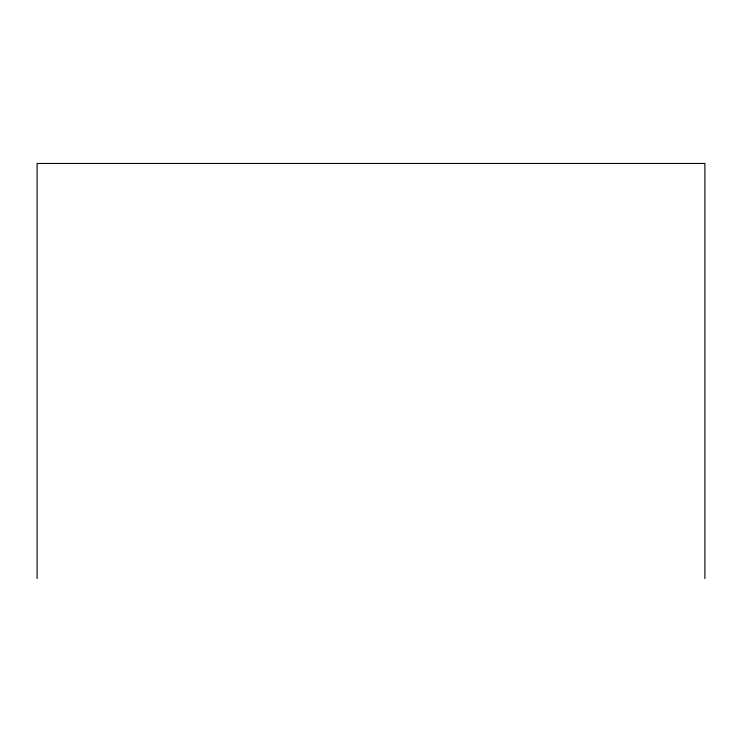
<?xml version="1.0" encoding="UTF-8"?>
<svg xmlns="http://www.w3.org/2000/svg" width="742" height="742" viewBox="0 0 742 742"><rect width="100%" height="100%" fill="white"/><g stroke="black" fill="none" stroke-linecap="round" stroke-linejoin="round"><path stroke-width="1.11" d="M704.9 578.528L704.9 163.472L37.1 163.472L37.1 578.528"/></g></svg>
